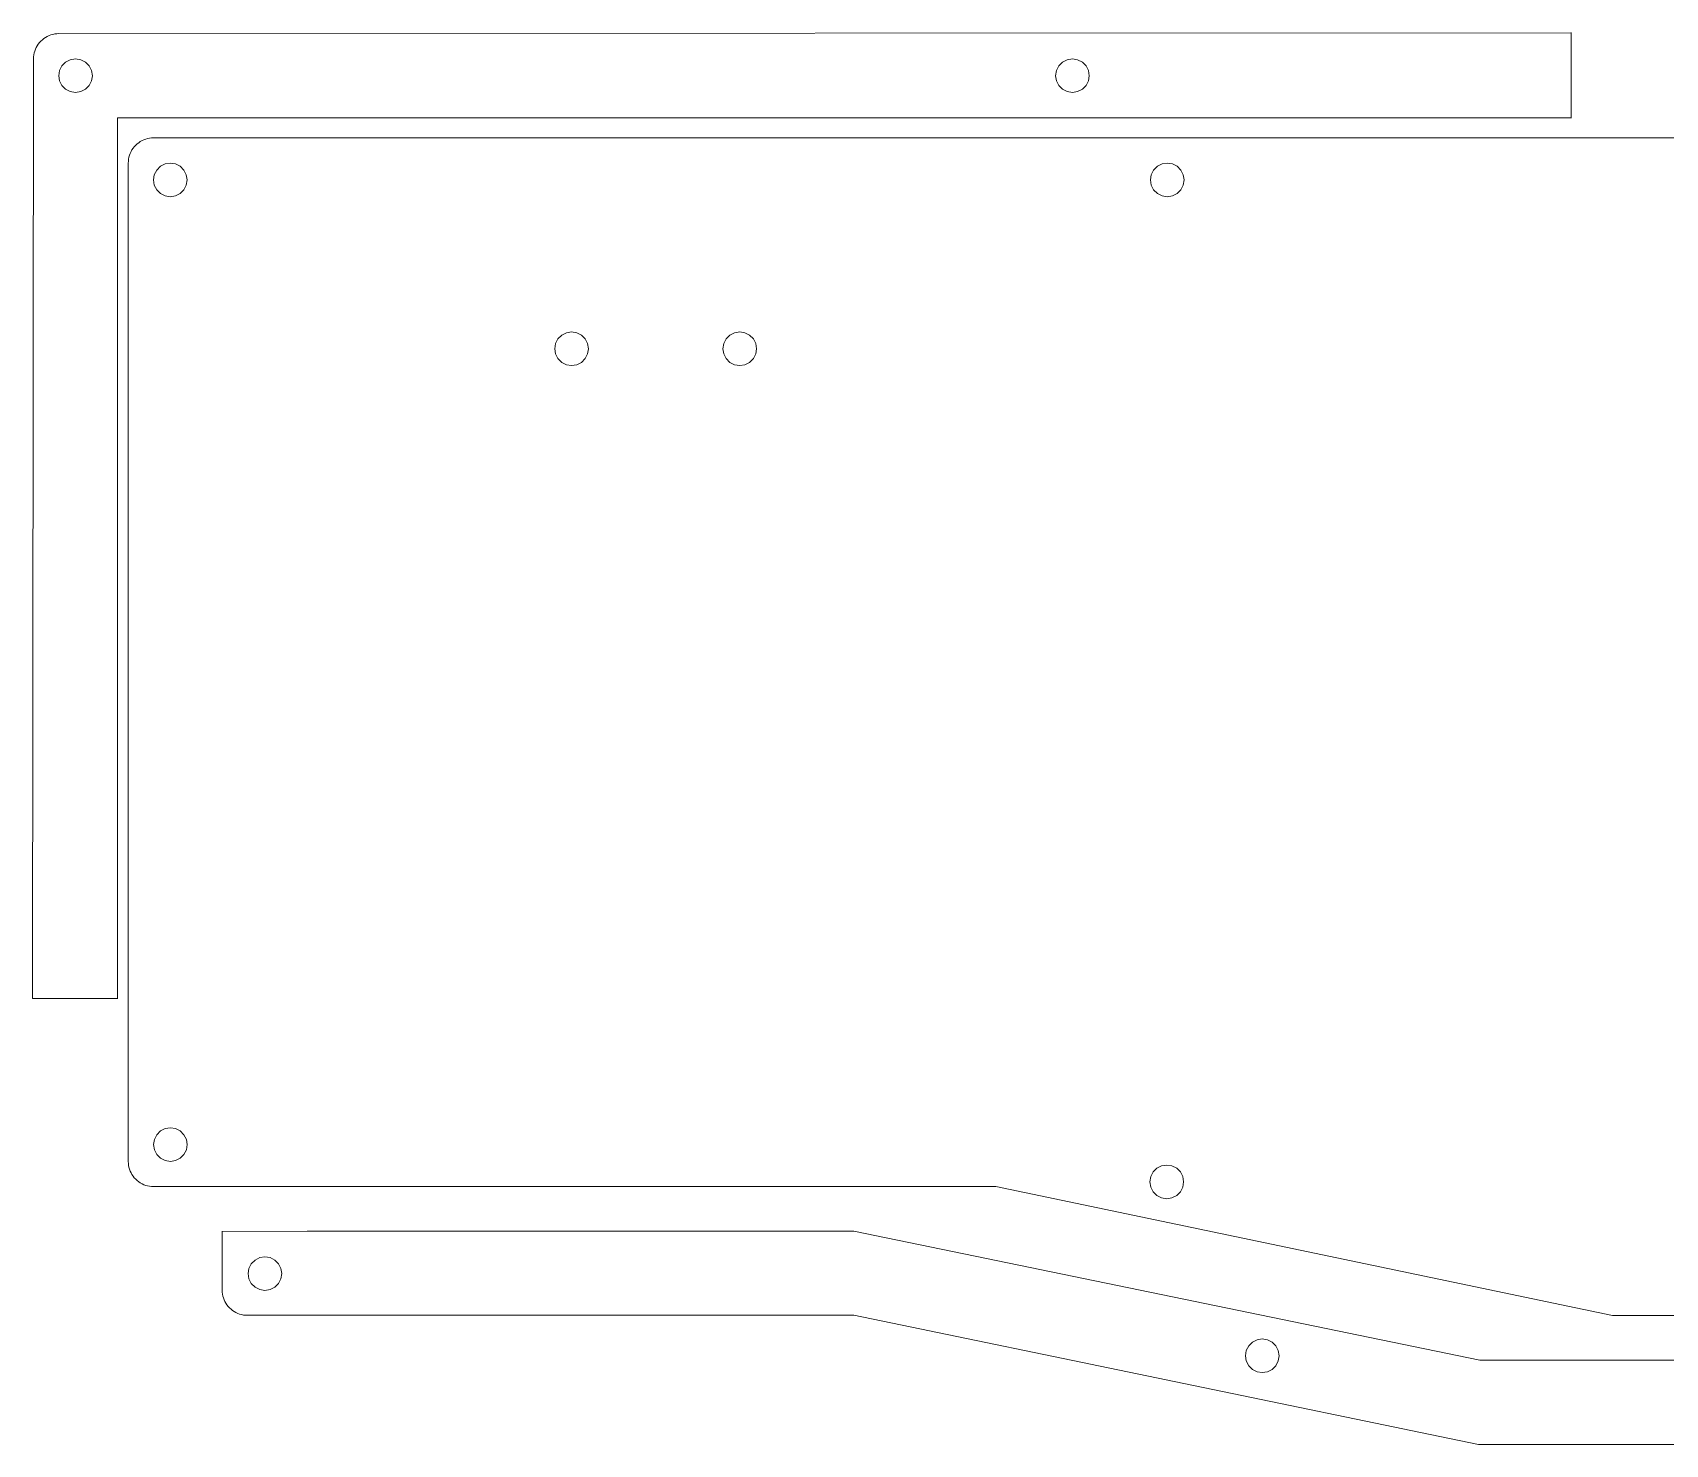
# Model space of a CAD drawing. Header units: centimetres. Extents: x -19.4 to 19.4, y -8.4 to 8.4.
# Drawn here: x -19.43 to -0.01, y -8.4 to 8.4 of the extents above; entities that cross this region are included whole.
import ezdxf

# ---------------------------------------------------------------- set-up
doc = ezdxf.new("R2010")
doc.units = ezdxf.units.CM
doc.header["$MEASUREMENT"] = 0
doc.layers.add('Layer 1', color=7, linetype='Continuous')

msp = doc.modelspace()

# ---------------------------------------------------------------- linework, layer by layer
at = {"layer": 'Layer 1', "color": 242, "lineweight": 9}
for points, knots in [([(-1.13472, 8.39501), (-1.13472, 8.39501), (-19.12493, 8.38681), (-19.12493, 8.38681), (-19.12493, 8.38681), (-19.14853, 8.38581), (-19.14853, 8.38581), (-19.14853, 8.38581), (-19.17193, 8.38311), (-19.17193, 8.38311), (-19.17193, 8.38311), (-19.19503, 8.37851), (-19.19503, 8.37851), (-19.19503, 8.37851), (-19.21773, 8.37211), (-19.21773, 8.37211), (-19.21773, 8.37211), (-19.23983, 8.36391), (-19.23983, 8.36391), (-19.23983, 8.36391), (-19.26113, 8.35411), (-19.26113, 8.35411), (-19.26113, 8.35411), (-19.28173, 8.34251), (-19.28173, 8.34251), (-19.28173, 8.34251), (-19.30133, 8.32951), (-19.30133, 8.32951), (-19.30133, 8.32951), (-19.31983, 8.31491), (-19.31983, 8.31491), (-19.31983, 8.31491), (-19.33713, 8.29891), (-19.33713, 8.29891), (-19.33713, 8.29891), (-19.35313, 8.28161), (-19.35313, 8.28161), (-19.35313, 8.28161), (-19.36773, 8.26311), (-19.36773, 8.26311), (-19.36773, 8.26311), (-19.38073, 8.24351), (-19.38073, 8.24351), (-19.38073, 8.24351), (-19.39233, 8.22291), (-19.39233, 8.22291), (-19.39233, 8.22291), (-19.40213, 8.20161), (-19.40213, 8.20161), (-19.40213, 8.20161), (-19.41033, 8.17951), (-19.41033, 8.17951), (-19.41033, 8.17951), (-19.41673, 8.15681), (-19.41673, 8.15681), (-19.41673, 8.15681), (-19.42133, 8.13371), (-19.42133, 8.13371), (-19.42133, 8.13371), (-19.42403, 8.11031), (-19.42403, 8.11031), (-19.42403, 8.11031), (-19.42493, 8.08671), (-19.42493, 8.08671), (-19.42493, 8.08671), (-19.435, -3.09311), (-19.435, -3.09311), (-19.435, -3.09311), (-18.42239, -3.09304), (-18.42239, -3.09304)], [0, 0, 0, 0, 0.04347826, 0.04347826, 0.04347826, 0.08695652, 0.08695652, 0.08695652, 0.13043478, 0.13043478, 0.13043478, 0.17391304, 0.17391304, 0.17391304, 0.2173913, 0.2173913, 0.2173913, 0.26086957, 0.26086957, 0.26086957, 0.30434783, 0.30434783, 0.30434783, 0.34782609, 0.34782609, 0.34782609, 0.39130435, 0.39130435, 0.39130435, 0.43478261, 0.43478261, 0.43478261, 0.47826087, 0.47826087, 0.47826087, 0.52173913, 0.52173913, 0.52173913, 0.56521739, 0.56521739, 0.56521739, 0.60869565, 0.60869565, 0.60869565, 0.65217391, 0.65217391, 0.65217391, 0.69565217, 0.69565217, 0.69565217, 0.73913043, 0.73913043, 0.73913043, 0.7826087, 0.7826087, 0.7826087, 0.82608696, 0.82608696, 0.82608696, 0.86956522, 0.86956522, 0.86956522, 0.91304348, 0.91304348, 0.91304348, 0.95652174, 0.95652174, 0.95652174, 1, 1, 1, 1]), ([(-18.86323, 8.07711), (-18.86323, 8.07711), (-18.80743, 8.04861), (-18.80743, 8.04861), (-18.80743, 8.04861), (-18.76323, 8.00431), (-18.76323, 8.00431), (-18.76323, 8.00431), (-18.73483, 7.94861), (-18.73483, 7.94861), (-18.73483, 7.94861), (-18.72503, 7.88671), (-18.72503, 7.88671), (-18.72503, 7.88671), (-18.73483, 7.82491), (-18.73483, 7.82491), (-18.73483, 7.82491), (-18.76323, 7.76921), (-18.76323, 7.76921), (-18.76323, 7.76921), (-18.80743, 7.72491), (-18.80743, 7.72491), (-18.80743, 7.72491), (-18.86323, 7.69651), (-18.86323, 7.69651), (-18.86323, 7.69651), (-18.92503, 7.68671), (-18.92503, 7.68671), (-18.92503, 7.68671), (-18.98683, 7.69651), (-18.98683, 7.69651), (-18.98683, 7.69651), (-19.04253, 7.72491), (-19.04253, 7.72491), (-19.04253, 7.72491), (-19.08683, 7.76921), (-19.08683, 7.76921), (-19.08683, 7.76921), (-19.11523, 7.82491), (-19.11523, 7.82491), (-19.11523, 7.82491), (-19.12503, 7.88671), (-19.12503, 7.88671), (-19.12503, 7.88671), (-19.11523, 7.94861), (-19.11523, 7.94861), (-19.11523, 7.94861), (-19.08683, 8.00431), (-19.08683, 8.00431), (-19.08683, 8.00431), (-19.04253, 8.04861), (-19.04253, 8.04861), (-19.04253, 8.04861), (-18.98683, 8.07711), (-18.98683, 8.07711), (-18.98683, 8.07711), (-18.92503, 8.08671), (-18.92503, 8.08671), (-18.92503, 8.08671), (-18.86323, 8.07711), (-18.86323, 8.07711)], [0, 0, 0, 0, 0.05, 0.05, 0.05, 0.1, 0.1, 0.1, 0.15, 0.15, 0.15, 0.2, 0.2, 0.2, 0.25, 0.25, 0.25, 0.3, 0.3, 0.3, 0.35, 0.35, 0.35, 0.4, 0.4, 0.4, 0.45, 0.45, 0.45, 0.5, 0.5, 0.5, 0.55, 0.55, 0.55, 0.6, 0.6, 0.6, 0.65, 0.65, 0.65, 0.7, 0.7, 0.7, 0.75, 0.75, 0.75, 0.8, 0.8, 0.8, 0.85, 0.85, 0.85, 0.9, 0.9, 0.9, 0.95, 0.95, 0.95, 1, 1, 1, 1]), ([(-7.00453, 8.07711), (-7.00453, 8.07711), (-6.94873, 8.04861), (-6.94873, 8.04861), (-6.94873, 8.04861), (-6.90453, 8.00431), (-6.90453, 8.00431), (-6.90453, 8.00431), (-6.87613, 7.94861), (-6.87613, 7.94861), (-6.87613, 7.94861), (-6.86633, 7.88671), (-6.86633, 7.88671), (-6.86633, 7.88671), (-6.87613, 7.82491), (-6.87613, 7.82491), (-6.87613, 7.82491), (-6.90453, 7.76921), (-6.90453, 7.76921), (-6.90453, 7.76921), (-6.94873, 7.72491), (-6.94873, 7.72491), (-6.94873, 7.72491), (-7.00453, 7.69651), (-7.00453, 7.69651), (-7.00453, 7.69651), (-7.06633, 7.68671), (-7.06633, 7.68671), (-7.06633, 7.68671), (-7.12813, 7.69651), (-7.12813, 7.69651), (-7.12813, 7.69651), (-7.18383, 7.72491), (-7.18383, 7.72491), (-7.18383, 7.72491), (-7.22813, 7.76921), (-7.22813, 7.76921), (-7.22813, 7.76921), (-7.25653, 7.82491), (-7.25653, 7.82491), (-7.25653, 7.82491), (-7.26633, 7.88671), (-7.26633, 7.88671), (-7.26633, 7.88671), (-7.25653, 7.94861), (-7.25653, 7.94861), (-7.25653, 7.94861), (-7.22813, 8.00431), (-7.22813, 8.00431), (-7.22813, 8.00431), (-7.18383, 8.04861), (-7.18383, 8.04861), (-7.18383, 8.04861), (-7.12813, 8.07711), (-7.12813, 8.07711), (-7.12813, 8.07711), (-7.06633, 8.08671), (-7.06633, 8.08671), (-7.06633, 8.08671), (-7.00453, 8.07711), (-7.00453, 8.07711)], [0, 0, 0, 0, 0.05, 0.05, 0.05, 0.1, 0.1, 0.1, 0.15, 0.15, 0.15, 0.2, 0.2, 0.2, 0.25, 0.25, 0.25, 0.3, 0.3, 0.3, 0.35, 0.35, 0.35, 0.4, 0.4, 0.4, 0.45, 0.45, 0.45, 0.5, 0.5, 0.5, 0.55, 0.55, 0.55, 0.6, 0.6, 0.6, 0.65, 0.65, 0.65, 0.7, 0.7, 0.7, 0.75, 0.75, 0.75, 0.8, 0.8, 0.8, 0.85, 0.85, 0.85, 0.9, 0.9, 0.9, 0.95, 0.95, 0.95, 1, 1, 1, 1]), ([(-1.13468, 7.38671), (-1.13468, 7.38671), (-18.42493, 7.38671), (-18.42493, 7.38671), (-18.42493, 7.38671), (-18.42613, -3.09305), (-18.42613, -3.09305)], [0, 0, 0, 0, 0.5, 0.5, 0.5, 1, 1, 1, 1]), ([(-17.99749, 7.14665), (-17.99749, 7.14665), (-18.02099, 7.14575), (-18.02099, 7.14575), (-18.02099, 7.14575), (-18.04439, 7.14305), (-18.04439, 7.14305), (-18.04439, 7.14305), (-18.06749, 7.13845), (-18.06749, 7.13845), (-18.06749, 7.13845), (-18.09019, 7.13205), (-18.09019, 7.13205), (-18.09019, 7.13205), (-18.11229, 7.12385), (-18.11229, 7.12385), (-18.11229, 7.12385), (-18.13369, 7.11405), (-18.13369, 7.11405), (-18.13369, 7.11405), (-18.15419, 7.10245), (-18.15419, 7.10245), (-18.15419, 7.10245), (-18.17379, 7.08945), (-18.17379, 7.08945), (-18.17379, 7.08945), (-18.19229, 7.07485), (-18.19229, 7.07485), (-18.19229, 7.07485), (-18.20959, 7.05885), (-18.20959, 7.05885), (-18.20959, 7.05885), (-18.22559, 7.04155), (-18.22559, 7.04155), (-18.22559, 7.04155), (-18.24019, 7.02305), (-18.24019, 7.02305), (-18.24019, 7.02305), (-18.25329, 7.00345), (-18.25329, 7.00345), (-18.25329, 7.00345), (-18.26479, 6.98285), (-18.26479, 6.98285), (-18.26479, 6.98285), (-18.27469, 6.96155), (-18.27469, 6.96155), (-18.27469, 6.96155), (-18.28279, 6.93945), (-18.28279, 6.93945), (-18.28279, 6.93945), (-18.28919, 6.91675), (-18.28919, 6.91675), (-18.28919, 6.91675), (-18.29379, 6.89365), (-18.29379, 6.89365), (-18.29379, 6.89365), (-18.29659, 6.87025), (-18.29659, 6.87025), (-18.29659, 6.87025), (-18.29749, 6.84665), (-18.29749, 6.84665), (-18.29749, 6.84665), (-18.29749, -5.03316), (-18.29749, -5.03316), (-18.29749, -5.03316), (-18.29659, -5.05666), (-18.29659, -5.05666), (-18.29659, -5.05666), (-18.29379, -5.08006), (-18.29379, -5.08006), (-18.29379, -5.08006), (-18.28919, -5.10316), (-18.28919, -5.10316), (-18.28919, -5.10316), (-18.28279, -5.12586), (-18.28279, -5.12586), (-18.28279, -5.12586), (-18.27469, -5.14796), (-18.27469, -5.14796), (-18.27469, -5.14796), (-18.26479, -5.16936), (-18.26479, -5.16936), (-18.26479, -5.16936), (-18.25329, -5.18996), (-18.25329, -5.18996), (-18.25329, -5.18996), (-18.24019, -5.20946), (-18.24019, -5.20946), (-18.24019, -5.20946), (-18.22559, -5.22796), (-18.22559, -5.22796), (-18.22559, -5.22796), (-18.20959, -5.24526), (-18.20959, -5.24526), (-18.20959, -5.24526), (-18.19229, -5.26126), (-18.19229, -5.26126), (-18.19229, -5.26126), (-18.17379, -5.27586), (-18.17379, -5.27586), (-18.17379, -5.27586), (-18.15419, -5.28896), (-18.15419, -5.28896), (-18.15419, -5.28896), (-18.13369, -5.30046), (-18.13369, -5.30046), (-18.13369, -5.30046), (-18.11229, -5.31036), (-18.11229, -5.31036), (-18.11229, -5.31036), (-18.09019, -5.31846), (-18.09019, -5.31846), (-18.09019, -5.31846), (-18.06749, -5.32486), (-18.06749, -5.32486), (-18.06749, -5.32486), (-18.04439, -5.32946), (-18.04439, -5.32946), (-18.04439, -5.32946), (-18.02099, -5.33226), (-18.02099, -5.33226), (-18.02099, -5.33226), (-17.99749, -5.33316), (-17.99749, -5.33316), (-17.99749, -5.33316), (-7.97674, -5.33015), (-7.97674, -5.33015), (-7.97674, -5.33015), (-0.64181, -6.86562), (-0.64181, -6.86562), (-0.64181, -6.86562), (3.34287, -6.86559), (3.34287, -6.86559), (3.34287, -6.86559), (10.77325, -5.33013), (10.77325, -5.33013), (10.77325, -5.33013), (17.98786, -5.33018), (17.98786, -5.33018), (17.98786, -5.33018), (18.01146, -5.32928), (18.01146, -5.32928), (18.01146, -5.32928), (18.03486, -5.32648), (18.03486, -5.32648), (18.03486, -5.32648), (18.05796, -5.32188), (18.05796, -5.32188), (18.05796, -5.32188), (18.08066, -5.31548), (18.08066, -5.31548), (18.08066, -5.31548), (18.10276, -5.30738), (18.10276, -5.30738), (18.10276, -5.30738), (18.12406, -5.29748), (18.12406, -5.29748), (18.12406, -5.29748), (18.14466, -5.28598), (18.14466, -5.28598), (18.14466, -5.28598), (18.16426, -5.27288), (18.16426, -5.27288), (18.16426, -5.27288), (18.18276, -5.25828), (18.18276, -5.25828), (18.18276, -5.25828), (18.20006, -5.24228), (18.20006, -5.24228), (18.20006, -5.24228), (18.21606, -5.22498), (18.21606, -5.22498), (18.21606, -5.22498), (18.23066, -5.20648), (18.23066, -5.20648), (18.23066, -5.20648), (18.24366, -5.18698), (18.24366, -5.18698), (18.24366, -5.18698), (18.25526, -5.16638), (18.25526, -5.16638), (18.25526, -5.16638), (18.26506, -5.14498), (18.26506, -5.14498), (18.26506, -5.14498), (18.27326, -5.12288), (18.27326, -5.12288), (18.27326, -5.12288), (18.27966, -5.10018), (18.27966, -5.10018), (18.27966, -5.10018), (18.28426, -5.07708), (18.28426, -5.07708), (18.28426, -5.07708), (18.28696, -5.05368), (18.28696, -5.05368), (18.28696, -5.05368), (18.28796, -5.03018), (18.28796, -5.03018), (18.28796, -5.03018), (18.27839, -4.33001), (18.27839, -4.33001), (18.27839, -4.33001), (18.27831, 6.84665), (18.27831, 6.84665), (18.27831, 6.84665), (18.27741, 6.87025), (18.27741, 6.87025), (18.27741, 6.87025), (18.27471, 6.89365), (18.27471, 6.89365), (18.27471, 6.89365), (18.27011, 6.91675), (18.27011, 6.91675), (18.27011, 6.91675), (18.26371, 6.93945), (18.26371, 6.93945), (18.26371, 6.93945), (18.25551, 6.96155), (18.25551, 6.96155), (18.25551, 6.96155), (18.24571, 6.98285), (18.24571, 6.98285), (18.24571, 6.98285), (18.23411, 7.00345), (18.23411, 7.00345), (18.23411, 7.00345), (18.22111, 7.02305), (18.22111, 7.02305), (18.22111, 7.02305), (18.20651, 7.04155), (18.20651, 7.04155), (18.20651, 7.04155), (18.19051, 7.05885), (18.19051, 7.05885), (18.19051, 7.05885), (18.17321, 7.07485), (18.17321, 7.07485), (18.17321, 7.07485), (18.15471, 7.08945), (18.15471, 7.08945), (18.15471, 7.08945), (18.13511, 7.10245), (18.13511, 7.10245), (18.13511, 7.10245), (18.11451, 7.11405), (18.11451, 7.11405), (18.11451, 7.11405), (18.09321, 7.12385), (18.09321, 7.12385), (18.09321, 7.12385), (18.07111, 7.13205), (18.07111, 7.13205), (18.07111, 7.13205), (18.04841, 7.13845), (18.04841, 7.13845), (18.04841, 7.13845), (18.02531, 7.14305), (18.02531, 7.14305), (18.02531, 7.14305), (18.00191, 7.14575), (18.00191, 7.14575), (18.00191, 7.14575), (17.97831, 7.14675), (17.97831, 7.14675), (17.97831, 7.14675), (-17.99749, 7.14665), (-17.99749, 7.14665)], [0, 0, 0, 0, 0.01123596, 0.01123596, 0.01123596, 0.02247191, 0.02247191, 0.02247191, 0.03370787, 0.03370787, 0.03370787, 0.04494382, 0.04494382, 0.04494382, 0.05617978, 0.05617978, 0.05617978, 0.06741573, 0.06741573, 0.06741573, 0.07865169, 0.07865169, 0.07865169, 0.08988764, 0.08988764, 0.08988764, 0.1011236, 0.1011236, 0.1011236, 0.11235955, 0.11235955, 0.11235955, 0.12359551, 0.12359551, 0.12359551, 0.13483146, 0.13483146, 0.13483146, 0.14606742, 0.14606742, 0.14606742, 0.15730337, 0.15730337, 0.15730337, 0.16853933, 0.16853933, 0.16853933, 0.17977528, 0.17977528, 0.17977528, 0.19101124, 0.19101124, 0.19101124, 0.20224719, 0.20224719, 0.20224719, 0.21348315, 0.21348315, 0.21348315, 0.2247191, 0.2247191, 0.2247191, 0.23595506, 0.23595506, 0.23595506, 0.24719101, 0.24719101, 0.24719101, 0.25842697, 0.25842697, 0.25842697, 0.26966292, 0.26966292, 0.26966292, 0.28089888, 0.28089888, 0.28089888, 0.29213483, 0.29213483, 0.29213483, 0.30337079, 0.30337079, 0.30337079, 0.31460674, 0.31460674, 0.31460674, 0.3258427, 0.3258427, 0.3258427, 0.33707865, 0.33707865, 0.33707865, 0.34831461, 0.34831461, 0.34831461, 0.35955056, 0.35955056, 0.35955056, 0.37078652, 0.37078652, 0.37078652, 0.38202247, 0.38202247, 0.38202247, 0.39325843, 0.39325843, 0.39325843, 0.40449438, 0.40449438, 0.40449438, 0.41573034, 0.41573034, 0.41573034, 0.42696629, 0.42696629, 0.42696629, 0.43820225, 0.43820225, 0.43820225, 0.4494382, 0.4494382, 0.4494382, 0.46067416, 0.46067416, 0.46067416, 0.47191011, 0.47191011, 0.47191011, 0.48314607, 0.48314607, 0.48314607, 0.49438202, 0.49438202, 0.49438202, 0.50561798, 0.50561798, 0.50561798, 0.51685393, 0.51685393, 0.51685393, 0.52808989, 0.52808989, 0.52808989, 0.53932584, 0.53932584, 0.53932584, 0.5505618, 0.5505618, 0.5505618, 0.56179775, 0.56179775, 0.56179775, 0.57303371, 0.57303371, 0.57303371, 0.58426966, 0.58426966, 0.58426966, 0.59550562, 0.59550562, 0.59550562, 0.60674157, 0.60674157, 0.60674157, 0.61797753, 0.61797753, 0.61797753, 0.62921348, 0.62921348, 0.62921348, 0.64044944, 0.64044944, 0.64044944, 0.65168539, 0.65168539, 0.65168539, 0.66292135, 0.66292135, 0.66292135, 0.6741573, 0.6741573, 0.6741573, 0.68539326, 0.68539326, 0.68539326, 0.69662921, 0.69662921, 0.69662921, 0.70786517, 0.70786517, 0.70786517, 0.71910112, 0.71910112, 0.71910112, 0.73033708, 0.73033708, 0.73033708, 0.74157303, 0.74157303, 0.74157303, 0.75280899, 0.75280899, 0.75280899, 0.76404494, 0.76404494, 0.76404494, 0.7752809, 0.7752809, 0.7752809, 0.78651685, 0.78651685, 0.78651685, 0.79775281, 0.79775281, 0.79775281, 0.80898876, 0.80898876, 0.80898876, 0.82022472, 0.82022472, 0.82022472, 0.83146067, 0.83146067, 0.83146067, 0.84269663, 0.84269663, 0.84269663, 0.85393258, 0.85393258, 0.85393258, 0.86516854, 0.86516854, 0.86516854, 0.87640449, 0.87640449, 0.87640449, 0.88764045, 0.88764045, 0.88764045, 0.8988764, 0.8988764, 0.8988764, 0.91011236, 0.91011236, 0.91011236, 0.92134831, 0.92134831, 0.92134831, 0.93258427, 0.93258427, 0.93258427, 0.94382022, 0.94382022, 0.94382022, 0.95505618, 0.95505618, 0.95505618, 0.96629213, 0.96629213, 0.96629213, 0.97752809, 0.97752809, 0.97752809, 0.98876404, 0.98876404, 0.98876404, 1, 1, 1, 1]), ([(-17.73569, 6.83705), (-17.73569, 6.83705), (-17.67989, 6.80855), (-17.67989, 6.80855), (-17.67989, 6.80855), (-17.63569, 6.76425), (-17.63569, 6.76425), (-17.63569, 6.76425), (-17.60729, 6.70855), (-17.60729, 6.70855), (-17.60729, 6.70855), (-17.59749, 6.64665), (-17.59749, 6.64665), (-17.59749, 6.64665), (-17.60729, 6.58485), (-17.60729, 6.58485), (-17.60729, 6.58485), (-17.63569, 6.52915), (-17.63569, 6.52915), (-17.63569, 6.52915), (-17.67989, 6.48485), (-17.67989, 6.48485), (-17.67989, 6.48485), (-17.73569, 6.45645), (-17.73569, 6.45645), (-17.73569, 6.45645), (-17.79749, 6.44665), (-17.79749, 6.44665), (-17.79749, 6.44665), (-17.85929, 6.45645), (-17.85929, 6.45645), (-17.85929, 6.45645), (-17.91499, 6.48485), (-17.91499, 6.48485), (-17.91499, 6.48485), (-17.95929, 6.52915), (-17.95929, 6.52915), (-17.95929, 6.52915), (-17.98769, 6.58485), (-17.98769, 6.58485), (-17.98769, 6.58485), (-17.99749, 6.64665), (-17.99749, 6.64665), (-17.99749, 6.64665), (-17.98769, 6.70855), (-17.98769, 6.70855), (-17.98769, 6.70855), (-17.95929, 6.76425), (-17.95929, 6.76425), (-17.95929, 6.76425), (-17.91499, 6.80855), (-17.91499, 6.80855), (-17.91499, 6.80855), (-17.85929, 6.83705), (-17.85929, 6.83705), (-17.85929, 6.83705), (-17.79749, 6.84665), (-17.79749, 6.84665), (-17.79749, 6.84665), (-17.73569, 6.83705), (-17.73569, 6.83705)], [0, 0, 0, 0, 0.05, 0.05, 0.05, 0.1, 0.1, 0.1, 0.15, 0.15, 0.15, 0.2, 0.2, 0.2, 0.25, 0.25, 0.25, 0.3, 0.3, 0.3, 0.35, 0.35, 0.35, 0.4, 0.4, 0.4, 0.45, 0.45, 0.45, 0.5, 0.5, 0.5, 0.55, 0.55, 0.55, 0.6, 0.6, 0.6, 0.65, 0.65, 0.65, 0.7, 0.7, 0.7, 0.75, 0.75, 0.75, 0.8, 0.8, 0.8, 0.85, 0.85, 0.85, 0.9, 0.9, 0.9, 0.95, 0.95, 0.95, 1, 1, 1, 1]), ([(-5.87709, 6.83705), (-5.87709, 6.83705), (-5.82129, 6.80855), (-5.82129, 6.80855), (-5.82129, 6.80855), (-5.77709, 6.76425), (-5.77709, 6.76425), (-5.77709, 6.76425), (-5.74869, 6.70855), (-5.74869, 6.70855), (-5.74869, 6.70855), (-5.73889, 6.64665), (-5.73889, 6.64665), (-5.73889, 6.64665), (-5.74869, 6.58485), (-5.74869, 6.58485), (-5.74869, 6.58485), (-5.77709, 6.52915), (-5.77709, 6.52915), (-5.77709, 6.52915), (-5.82129, 6.48485), (-5.82129, 6.48485), (-5.82129, 6.48485), (-5.87709, 6.45645), (-5.87709, 6.45645), (-5.87709, 6.45645), (-5.93889, 6.44665), (-5.93889, 6.44665), (-5.93889, 6.44665), (-6.00069, 6.45645), (-6.00069, 6.45645), (-6.00069, 6.45645), (-6.05639, 6.48485), (-6.05639, 6.48485), (-6.05639, 6.48485), (-6.10069, 6.52915), (-6.10069, 6.52915), (-6.10069, 6.52915), (-6.12909, 6.58485), (-6.12909, 6.58485), (-6.12909, 6.58485), (-6.13889, 6.64665), (-6.13889, 6.64665), (-6.13889, 6.64665), (-6.12909, 6.70855), (-6.12909, 6.70855), (-6.12909, 6.70855), (-6.10069, 6.76425), (-6.10069, 6.76425), (-6.10069, 6.76425), (-6.05639, 6.80855), (-6.05639, 6.80855), (-6.05639, 6.80855), (-6.00069, 6.83705), (-6.00069, 6.83705), (-6.00069, 6.83705), (-5.93889, 6.84665), (-5.93889, 6.84665), (-5.93889, 6.84665), (-5.87709, 6.83705), (-5.87709, 6.83705)], [0, 0, 0, 0, 0.05, 0.05, 0.05, 0.1, 0.1, 0.1, 0.15, 0.15, 0.15, 0.2, 0.2, 0.2, 0.25, 0.25, 0.25, 0.3, 0.3, 0.3, 0.35, 0.35, 0.35, 0.4, 0.4, 0.4, 0.45, 0.45, 0.45, 0.5, 0.5, 0.5, 0.55, 0.55, 0.55, 0.6, 0.6, 0.6, 0.65, 0.65, 0.65, 0.7, 0.7, 0.7, 0.75, 0.75, 0.75, 0.8, 0.8, 0.8, 0.85, 0.85, 0.85, 0.9, 0.9, 0.9, 0.95, 0.95, 0.95, 1, 1, 1, 1]), ([(-12.96257, 4.82722), (-12.96257, 4.82722), (-12.90677, 4.79872), (-12.90677, 4.79872), (-12.90677, 4.79872), (-12.86257, 4.75442), (-12.86257, 4.75442), (-12.86257, 4.75442), (-12.83417, 4.69872), (-12.83417, 4.69872), (-12.83417, 4.69872), (-12.82437, 4.63682), (-12.82437, 4.63682), (-12.82437, 4.63682), (-12.83417, 4.57502), (-12.83417, 4.57502), (-12.83417, 4.57502), (-12.86257, 4.51932), (-12.86257, 4.51932), (-12.86257, 4.51932), (-12.90677, 4.47502), (-12.90677, 4.47502), (-12.90677, 4.47502), (-12.96257, 4.44662), (-12.96257, 4.44662), (-12.96257, 4.44662), (-13.02437, 4.43682), (-13.02437, 4.43682), (-13.02437, 4.43682), (-13.08617, 4.44662), (-13.08617, 4.44662), (-13.08617, 4.44662), (-13.14187, 4.47502), (-13.14187, 4.47502), (-13.14187, 4.47502), (-13.18617, 4.51932), (-13.18617, 4.51932), (-13.18617, 4.51932), (-13.21457, 4.57502), (-13.21457, 4.57502), (-13.21457, 4.57502), (-13.22437, 4.63682), (-13.22437, 4.63682), (-13.22437, 4.63682), (-13.21457, 4.69872), (-13.21457, 4.69872), (-13.21457, 4.69872), (-13.18617, 4.75442), (-13.18617, 4.75442), (-13.18617, 4.75442), (-13.14187, 4.79872), (-13.14187, 4.79872), (-13.14187, 4.79872), (-13.08617, 4.82722), (-13.08617, 4.82722), (-13.08617, 4.82722), (-13.02437, 4.83682), (-13.02437, 4.83682), (-13.02437, 4.83682), (-12.96257, 4.82722), (-12.96257, 4.82722)], [0, 0, 0, 0, 0.05, 0.05, 0.05, 0.1, 0.1, 0.1, 0.15, 0.15, 0.15, 0.2, 0.2, 0.2, 0.25, 0.25, 0.25, 0.3, 0.3, 0.3, 0.35, 0.35, 0.35, 0.4, 0.4, 0.4, 0.45, 0.45, 0.45, 0.5, 0.5, 0.5, 0.55, 0.55, 0.55, 0.6, 0.6, 0.6, 0.65, 0.65, 0.65, 0.7, 0.7, 0.7, 0.75, 0.75, 0.75, 0.8, 0.8, 0.8, 0.85, 0.85, 0.85, 0.9, 0.9, 0.9, 0.95, 0.95, 0.95, 1, 1, 1, 1]), ([(-10.96233, 4.82722), (-10.96233, 4.82722), (-10.90653, 4.79872), (-10.90653, 4.79872), (-10.90653, 4.79872), (-10.86233, 4.75442), (-10.86233, 4.75442), (-10.86233, 4.75442), (-10.83393, 4.69872), (-10.83393, 4.69872), (-10.83393, 4.69872), (-10.82413, 4.63682), (-10.82413, 4.63682), (-10.82413, 4.63682), (-10.83393, 4.57502), (-10.83393, 4.57502), (-10.83393, 4.57502), (-10.86233, 4.51932), (-10.86233, 4.51932), (-10.86233, 4.51932), (-10.90653, 4.47502), (-10.90653, 4.47502), (-10.90653, 4.47502), (-10.96233, 4.44662), (-10.96233, 4.44662), (-10.96233, 4.44662), (-11.02413, 4.43682), (-11.02413, 4.43682), (-11.02413, 4.43682), (-11.08593, 4.44662), (-11.08593, 4.44662), (-11.08593, 4.44662), (-11.14163, 4.47502), (-11.14163, 4.47502), (-11.14163, 4.47502), (-11.18593, 4.51932), (-11.18593, 4.51932), (-11.18593, 4.51932), (-11.21433, 4.57502), (-11.21433, 4.57502), (-11.21433, 4.57502), (-11.22413, 4.63682), (-11.22413, 4.63682), (-11.22413, 4.63682), (-11.21433, 4.69872), (-11.21433, 4.69872), (-11.21433, 4.69872), (-11.18593, 4.75442), (-11.18593, 4.75442), (-11.18593, 4.75442), (-11.14163, 4.79872), (-11.14163, 4.79872), (-11.14163, 4.79872), (-11.08593, 4.82722), (-11.08593, 4.82722), (-11.08593, 4.82722), (-11.02413, 4.83682), (-11.02413, 4.83682), (-11.02413, 4.83682), (-10.96233, 4.82722), (-10.96233, 4.82722)], [0, 0, 0, 0, 0.05, 0.05, 0.05, 0.1, 0.1, 0.1, 0.15, 0.15, 0.15, 0.2, 0.2, 0.2, 0.25, 0.25, 0.25, 0.3, 0.3, 0.3, 0.35, 0.35, 0.35, 0.4, 0.4, 0.4, 0.45, 0.45, 0.45, 0.5, 0.5, 0.5, 0.55, 0.55, 0.55, 0.6, 0.6, 0.6, 0.65, 0.65, 0.65, 0.7, 0.7, 0.7, 0.75, 0.75, 0.75, 0.8, 0.8, 0.8, 0.85, 0.85, 0.85, 0.9, 0.9, 0.9, 0.95, 0.95, 0.95, 1, 1, 1, 1]), ([(-17.7353, -4.64281), (-17.7353, -4.64281), (-17.6795, -4.67131), (-17.6795, -4.67131), (-17.6795, -4.67131), (-17.6353, -4.71561), (-17.6353, -4.71561), (-17.6353, -4.71561), (-17.6069, -4.77131), (-17.6069, -4.77131), (-17.6069, -4.77131), (-17.5971, -4.83321), (-17.5971, -4.83321), (-17.5971, -4.83321), (-17.6069, -4.89501), (-17.6069, -4.89501), (-17.6069, -4.89501), (-17.6353, -4.95071), (-17.6353, -4.95071), (-17.6353, -4.95071), (-17.6795, -4.99501), (-17.6795, -4.99501), (-17.6795, -4.99501), (-17.7353, -5.02341), (-17.7353, -5.02341), (-17.7353, -5.02341), (-17.7971, -5.03321), (-17.7971, -5.03321), (-17.7971, -5.03321), (-17.8589, -5.02341), (-17.8589, -5.02341), (-17.8589, -5.02341), (-17.9146, -4.99501), (-17.9146, -4.99501), (-17.9146, -4.99501), (-17.9589, -4.95071), (-17.9589, -4.95071), (-17.9589, -4.95071), (-17.9873, -4.89501), (-17.9873, -4.89501), (-17.9873, -4.89501), (-17.9971, -4.83321), (-17.9971, -4.83321), (-17.9971, -4.83321), (-17.9873, -4.77131), (-17.9873, -4.77131), (-17.9873, -4.77131), (-17.9589, -4.71561), (-17.9589, -4.71561), (-17.9589, -4.71561), (-17.9146, -4.67131), (-17.9146, -4.67131), (-17.9146, -4.67131), (-17.8589, -4.64281), (-17.8589, -4.64281), (-17.8589, -4.64281), (-17.7971, -4.63321), (-17.7971, -4.63321), (-17.7971, -4.63321), (-17.7353, -4.64281), (-17.7353, -4.64281)], [0, 0, 0, 0, 0.05, 0.05, 0.05, 0.1, 0.1, 0.1, 0.15, 0.15, 0.15, 0.2, 0.2, 0.2, 0.25, 0.25, 0.25, 0.3, 0.3, 0.3, 0.35, 0.35, 0.35, 0.4, 0.4, 0.4, 0.45, 0.45, 0.45, 0.5, 0.5, 0.5, 0.55, 0.55, 0.55, 0.6, 0.6, 0.6, 0.65, 0.65, 0.65, 0.7, 0.7, 0.7, 0.75, 0.75, 0.75, 0.8, 0.8, 0.8, 0.85, 0.85, 0.85, 0.9, 0.9, 0.9, 0.95, 0.95, 0.95, 1, 1, 1, 1]), ([(-5.8823, -5.08629), (-5.8823, -5.08629), (-5.8265, -5.11479), (-5.8265, -5.11479), (-5.8265, -5.11479), (-5.7823, -5.15909), (-5.7823, -5.15909), (-5.7823, -5.15909), (-5.7539, -5.21479), (-5.7539, -5.21479), (-5.7539, -5.21479), (-5.7441, -5.27669), (-5.7441, -5.27669), (-5.7441, -5.27669), (-5.7539, -5.33849), (-5.7539, -5.33849), (-5.7539, -5.33849), (-5.7823, -5.39419), (-5.7823, -5.39419), (-5.7823, -5.39419), (-5.8265, -5.43849), (-5.8265, -5.43849), (-5.8265, -5.43849), (-5.8823, -5.46689), (-5.8823, -5.46689), (-5.8823, -5.46689), (-5.9441, -5.47669), (-5.9441, -5.47669), (-5.9441, -5.47669), (-6.0059, -5.46689), (-6.0059, -5.46689), (-6.0059, -5.46689), (-6.0616, -5.43849), (-6.0616, -5.43849), (-6.0616, -5.43849), (-6.1059, -5.39419), (-6.1059, -5.39419), (-6.1059, -5.39419), (-6.1343, -5.33849), (-6.1343, -5.33849), (-6.1343, -5.33849), (-6.1441, -5.27669), (-6.1441, -5.27669), (-6.1441, -5.27669), (-6.1343, -5.21479), (-6.1343, -5.21479), (-6.1343, -5.21479), (-6.1059, -5.15909), (-6.1059, -5.15909), (-6.1059, -5.15909), (-6.0616, -5.11479), (-6.0616, -5.11479), (-6.0616, -5.11479), (-6.0059, -5.08629), (-6.0059, -5.08629), (-6.0059, -5.08629), (-5.9441, -5.07669), (-5.9441, -5.07669), (-5.9441, -5.07669), (-5.8823, -5.08629), (-5.8823, -5.08629)], [0, 0, 0, 0, 0.05, 0.05, 0.05, 0.1, 0.1, 0.1, 0.15, 0.15, 0.15, 0.2, 0.2, 0.2, 0.25, 0.25, 0.25, 0.3, 0.3, 0.3, 0.35, 0.35, 0.35, 0.4, 0.4, 0.4, 0.45, 0.45, 0.45, 0.5, 0.5, 0.5, 0.55, 0.55, 0.55, 0.6, 0.6, 0.6, 0.65, 0.65, 0.65, 0.7, 0.7, 0.7, 0.75, 0.75, 0.75, 0.8, 0.8, 0.8, 0.85, 0.85, 0.85, 0.9, 0.9, 0.9, 0.95, 0.95, 0.95, 1, 1, 1, 1]), ([(19.40348, -5.86605), (19.40348, -5.86605), (19.4048, -6.56792), (19.4048, -6.56792), (19.4048, -6.56792), (19.4039, -6.59142), (19.4039, -6.59142), (19.4039, -6.59142), (19.4011, -6.61482), (19.4011, -6.61482), (19.4011, -6.61482), (19.3965, -6.63792), (19.3965, -6.63792), (19.3965, -6.63792), (19.3901, -6.66062), (19.3901, -6.66062), (19.3901, -6.66062), (19.382, -6.68272), (19.382, -6.68272), (19.382, -6.68272), (19.3721, -6.70412), (19.3721, -6.70412), (19.3721, -6.70412), (19.3606, -6.72472), (19.3606, -6.72472), (19.3606, -6.72472), (19.3475, -6.74422), (19.3475, -6.74422), (19.3475, -6.74422), (19.3329, -6.76272), (19.3329, -6.76272), (19.3329, -6.76272), (19.3169, -6.78002), (19.3169, -6.78002), (19.3169, -6.78002), (19.2996, -6.79602), (19.2996, -6.79602), (19.2996, -6.79602), (19.2811, -6.81062), (19.2811, -6.81062), (19.2811, -6.81062), (19.2615, -6.82372), (19.2615, -6.82372), (19.2615, -6.82372), (19.241, -6.83522), (19.241, -6.83522), (19.241, -6.83522), (19.2196, -6.84512), (19.2196, -6.84512), (19.2196, -6.84512), (19.1975, -6.85322), (19.1975, -6.85322), (19.1975, -6.85322), (19.1748, -6.85962), (19.1748, -6.85962), (19.1748, -6.85962), (19.1517, -6.86422), (19.1517, -6.86422), (19.1517, -6.86422), (19.1283, -6.86702), (19.1283, -6.86702), (19.1283, -6.86702), (19.1048, -6.86792), (19.1048, -6.86792), (19.1048, -6.86792), (9.08405, -6.86491), (9.08405, -6.86491), (9.08405, -6.86491), (1.74912, -8.40038), (1.74912, -8.40038), (1.74912, -8.40038), (-2.23556, -8.40035), (-2.23556, -8.40035), (-2.23556, -8.40035), (-9.66594, -6.86489), (-9.66594, -6.86489), (-9.66594, -6.86489), (-16.88055, -6.86494), (-16.88055, -6.86494), (-16.88055, -6.86494), (-16.90415, -6.86404), (-16.90415, -6.86404), (-16.90415, -6.86404), (-16.92755, -6.86124), (-16.92755, -6.86124), (-16.92755, -6.86124), (-16.95065, -6.85664), (-16.95065, -6.85664), (-16.95065, -6.85664), (-16.97335, -6.85024), (-16.97335, -6.85024), (-16.97335, -6.85024), (-16.99545, -6.84214), (-16.99545, -6.84214), (-16.99545, -6.84214), (-17.01675, -6.83224), (-17.01675, -6.83224), (-17.01675, -6.83224), (-17.03735, -6.82074), (-17.03735, -6.82074), (-17.03735, -6.82074), (-17.05695, -6.80764), (-17.05695, -6.80764), (-17.05695, -6.80764), (-17.07545, -6.79304), (-17.07545, -6.79304), (-17.07545, -6.79304), (-17.09275, -6.77704), (-17.09275, -6.77704), (-17.09275, -6.77704), (-17.10875, -6.75974), (-17.10875, -6.75974), (-17.10875, -6.75974), (-17.12335, -6.74124), (-17.12335, -6.74124), (-17.12335, -6.74124), (-17.13635, -6.72174), (-17.13635, -6.72174), (-17.13635, -6.72174), (-17.14795, -6.70114), (-17.14795, -6.70114), (-17.14795, -6.70114), (-17.15775, -6.67974), (-17.15775, -6.67974), (-17.15775, -6.67974), (-17.16595, -6.65764), (-17.16595, -6.65764), (-17.16595, -6.65764), (-17.17235, -6.63494), (-17.17235, -6.63494), (-17.17235, -6.63494), (-17.17695, -6.61184), (-17.17695, -6.61184), (-17.17695, -6.61184), (-17.17965, -6.58844), (-17.17965, -6.58844), (-17.17965, -6.58844), (-17.18065, -6.56494), (-17.18065, -6.56494), (-17.18065, -6.56494), (-17.18008, -5.86817), (-17.18008, -5.86817)], [0, 0, 0, 0, 0.0212766, 0.0212766, 0.0212766, 0.04255319, 0.04255319, 0.04255319, 0.06382979, 0.06382979, 0.06382979, 0.08510638, 0.08510638, 0.08510638, 0.10638298, 0.10638298, 0.10638298, 0.12765957, 0.12765957, 0.12765957, 0.14893617, 0.14893617, 0.14893617, 0.17021277, 0.17021277, 0.17021277, 0.19148936, 0.19148936, 0.19148936, 0.21276596, 0.21276596, 0.21276596, 0.23404255, 0.23404255, 0.23404255, 0.25531915, 0.25531915, 0.25531915, 0.27659574, 0.27659574, 0.27659574, 0.29787234, 0.29787234, 0.29787234, 0.31914894, 0.31914894, 0.31914894, 0.34042553, 0.34042553, 0.34042553, 0.36170213, 0.36170213, 0.36170213, 0.38297872, 0.38297872, 0.38297872, 0.40425532, 0.40425532, 0.40425532, 0.42553191, 0.42553191, 0.42553191, 0.44680851, 0.44680851, 0.44680851, 0.46808511, 0.46808511, 0.46808511, 0.4893617, 0.4893617, 0.4893617, 0.5106383, 0.5106383, 0.5106383, 0.53191489, 0.53191489, 0.53191489, 0.55319149, 0.55319149, 0.55319149, 0.57446809, 0.57446809, 0.57446809, 0.59574468, 0.59574468, 0.59574468, 0.61702128, 0.61702128, 0.61702128, 0.63829787, 0.63829787, 0.63829787, 0.65957447, 0.65957447, 0.65957447, 0.68085106, 0.68085106, 0.68085106, 0.70212766, 0.70212766, 0.70212766, 0.72340426, 0.72340426, 0.72340426, 0.74468085, 0.74468085, 0.74468085, 0.76595745, 0.76595745, 0.76595745, 0.78723404, 0.78723404, 0.78723404, 0.80851064, 0.80851064, 0.80851064, 0.82978723, 0.82978723, 0.82978723, 0.85106383, 0.85106383, 0.85106383, 0.87234043, 0.87234043, 0.87234043, 0.89361702, 0.89361702, 0.89361702, 0.91489362, 0.91489362, 0.91489362, 0.93617021, 0.93617021, 0.93617021, 0.95744681, 0.95744681, 0.95744681, 0.9787234, 0.9787234, 0.9787234, 1, 1, 1, 1]), ([(-16.171, -5.86528), (-16.171, -5.86528), (-9.66638, -5.86528), (-9.66638, -5.86528), (-9.66638, -5.86528), (-2.21936, -7.40024), (-2.21936, -7.40024), (-2.21936, -7.40024), (1.74914, -7.40024), (1.74914, -7.40024), (1.74914, -7.40024), (9.08408, -5.86544), (9.08408, -5.86544), (9.08408, -5.86544), (13.74444, -5.86668), (13.74444, -5.86668), (13.74444, -5.86668), (18.4048, -5.86792), (18.4048, -5.86792)], [0, 0, 0, 0, 0.16666667, 0.16666667, 0.16666667, 0.33333333, 0.33333333, 0.33333333, 0.5, 0.5, 0.5, 0.66666667, 0.66666667, 0.66666667, 0.83333333, 0.83333333, 0.83333333, 1, 1, 1, 1]), ([(-16.61017, -6.17868), (-16.61017, -6.17868), (-16.55437, -6.20718), (-16.55437, -6.20718), (-16.55437, -6.20718), (-16.51017, -6.25148), (-16.51017, -6.25148), (-16.51017, -6.25148), (-16.48177, -6.30718), (-16.48177, -6.30718), (-16.48177, -6.30718), (-16.47197, -6.36908), (-16.47197, -6.36908), (-16.47197, -6.36908), (-16.48177, -6.43088), (-16.48177, -6.43088), (-16.48177, -6.43088), (-16.51017, -6.48658), (-16.51017, -6.48658), (-16.51017, -6.48658), (-16.55437, -6.53088), (-16.55437, -6.53088), (-16.55437, -6.53088), (-16.61017, -6.55928), (-16.61017, -6.55928), (-16.61017, -6.55928), (-16.67197, -6.56908), (-16.67197, -6.56908), (-16.67197, -6.56908), (-16.73377, -6.55928), (-16.73377, -6.55928), (-16.73377, -6.55928), (-16.78947, -6.53088), (-16.78947, -6.53088), (-16.78947, -6.53088), (-16.83377, -6.48658), (-16.83377, -6.48658), (-16.83377, -6.48658), (-16.86217, -6.43088), (-16.86217, -6.43088), (-16.86217, -6.43088), (-16.87197, -6.36908), (-16.87197, -6.36908), (-16.87197, -6.36908), (-16.86217, -6.30718), (-16.86217, -6.30718), (-16.86217, -6.30718), (-16.83377, -6.25148), (-16.83377, -6.25148), (-16.83377, -6.25148), (-16.78947, -6.20718), (-16.78947, -6.20718), (-16.78947, -6.20718), (-16.73377, -6.17868), (-16.73377, -6.17868), (-16.73377, -6.17868), (-16.67197, -6.16908), (-16.67197, -6.16908), (-16.67197, -6.16908), (-16.61017, -6.17868), (-16.61017, -6.17868)], [0, 0, 0, 0, 0.05, 0.05, 0.05, 0.1, 0.1, 0.1, 0.15, 0.15, 0.15, 0.2, 0.2, 0.2, 0.25, 0.25, 0.25, 0.3, 0.3, 0.3, 0.35, 0.35, 0.35, 0.4, 0.4, 0.4, 0.45, 0.45, 0.45, 0.5, 0.5, 0.5, 0.55, 0.55, 0.55, 0.6, 0.6, 0.6, 0.65, 0.65, 0.65, 0.7, 0.7, 0.7, 0.75, 0.75, 0.75, 0.8, 0.8, 0.8, 0.85, 0.85, 0.85, 0.9, 0.9, 0.9, 0.95, 0.95, 0.95, 1, 1, 1, 1]), ([(-4.74669, -7.15611), (-4.74669, -7.15611), (-4.69089, -7.18461), (-4.69089, -7.18461), (-4.69089, -7.18461), (-4.64669, -7.22891), (-4.64669, -7.22891), (-4.64669, -7.22891), (-4.61829, -7.28461), (-4.61829, -7.28461), (-4.61829, -7.28461), (-4.60849, -7.34651), (-4.60849, -7.34651), (-4.60849, -7.34651), (-4.61829, -7.40831), (-4.61829, -7.40831), (-4.61829, -7.40831), (-4.64669, -7.46401), (-4.64669, -7.46401), (-4.64669, -7.46401), (-4.69089, -7.50831), (-4.69089, -7.50831), (-4.69089, -7.50831), (-4.74669, -7.53671), (-4.74669, -7.53671), (-4.74669, -7.53671), (-4.80849, -7.54651), (-4.80849, -7.54651), (-4.80849, -7.54651), (-4.87029, -7.53671), (-4.87029, -7.53671), (-4.87029, -7.53671), (-4.92599, -7.50831), (-4.92599, -7.50831), (-4.92599, -7.50831), (-4.97029, -7.46401), (-4.97029, -7.46401), (-4.97029, -7.46401), (-4.99869, -7.40831), (-4.99869, -7.40831), (-4.99869, -7.40831), (-5.00849, -7.34651), (-5.00849, -7.34651), (-5.00849, -7.34651), (-4.99869, -7.28461), (-4.99869, -7.28461), (-4.99869, -7.28461), (-4.97029, -7.22891), (-4.97029, -7.22891), (-4.97029, -7.22891), (-4.92599, -7.18461), (-4.92599, -7.18461), (-4.92599, -7.18461), (-4.87029, -7.15611), (-4.87029, -7.15611), (-4.87029, -7.15611), (-4.80849, -7.14651), (-4.80849, -7.14651), (-4.80849, -7.14651), (-4.74669, -7.15611), (-4.74669, -7.15611)], [0, 0, 0, 0, 0.05, 0.05, 0.05, 0.1, 0.1, 0.1, 0.15, 0.15, 0.15, 0.2, 0.2, 0.2, 0.25, 0.25, 0.25, 0.3, 0.3, 0.3, 0.35, 0.35, 0.35, 0.4, 0.4, 0.4, 0.45, 0.45, 0.45, 0.5, 0.5, 0.5, 0.55, 0.55, 0.55, 0.6, 0.6, 0.6, 0.65, 0.65, 0.65, 0.7, 0.7, 0.7, 0.75, 0.75, 0.75, 0.8, 0.8, 0.8, 0.85, 0.85, 0.85, 0.9, 0.9, 0.9, 0.95, 0.95, 0.95, 1, 1, 1, 1])]:
    msp.add_open_spline(points, degree=3, knots=knots, dxfattribs=at)
for points in [[(-1.13468, 8.3988), (-1.13468, 8.3988), (-1.13468, 7.38283), (-1.13468, 7.38283)], [(-17.18389, -5.86817), (-17.18389, -5.86817), (-16.171, -5.86528), (-16.171, -5.86528)]]:
    msp.add_open_spline(points, degree=3, dxfattribs=at)

doc.saveas('drawing.dxf')
